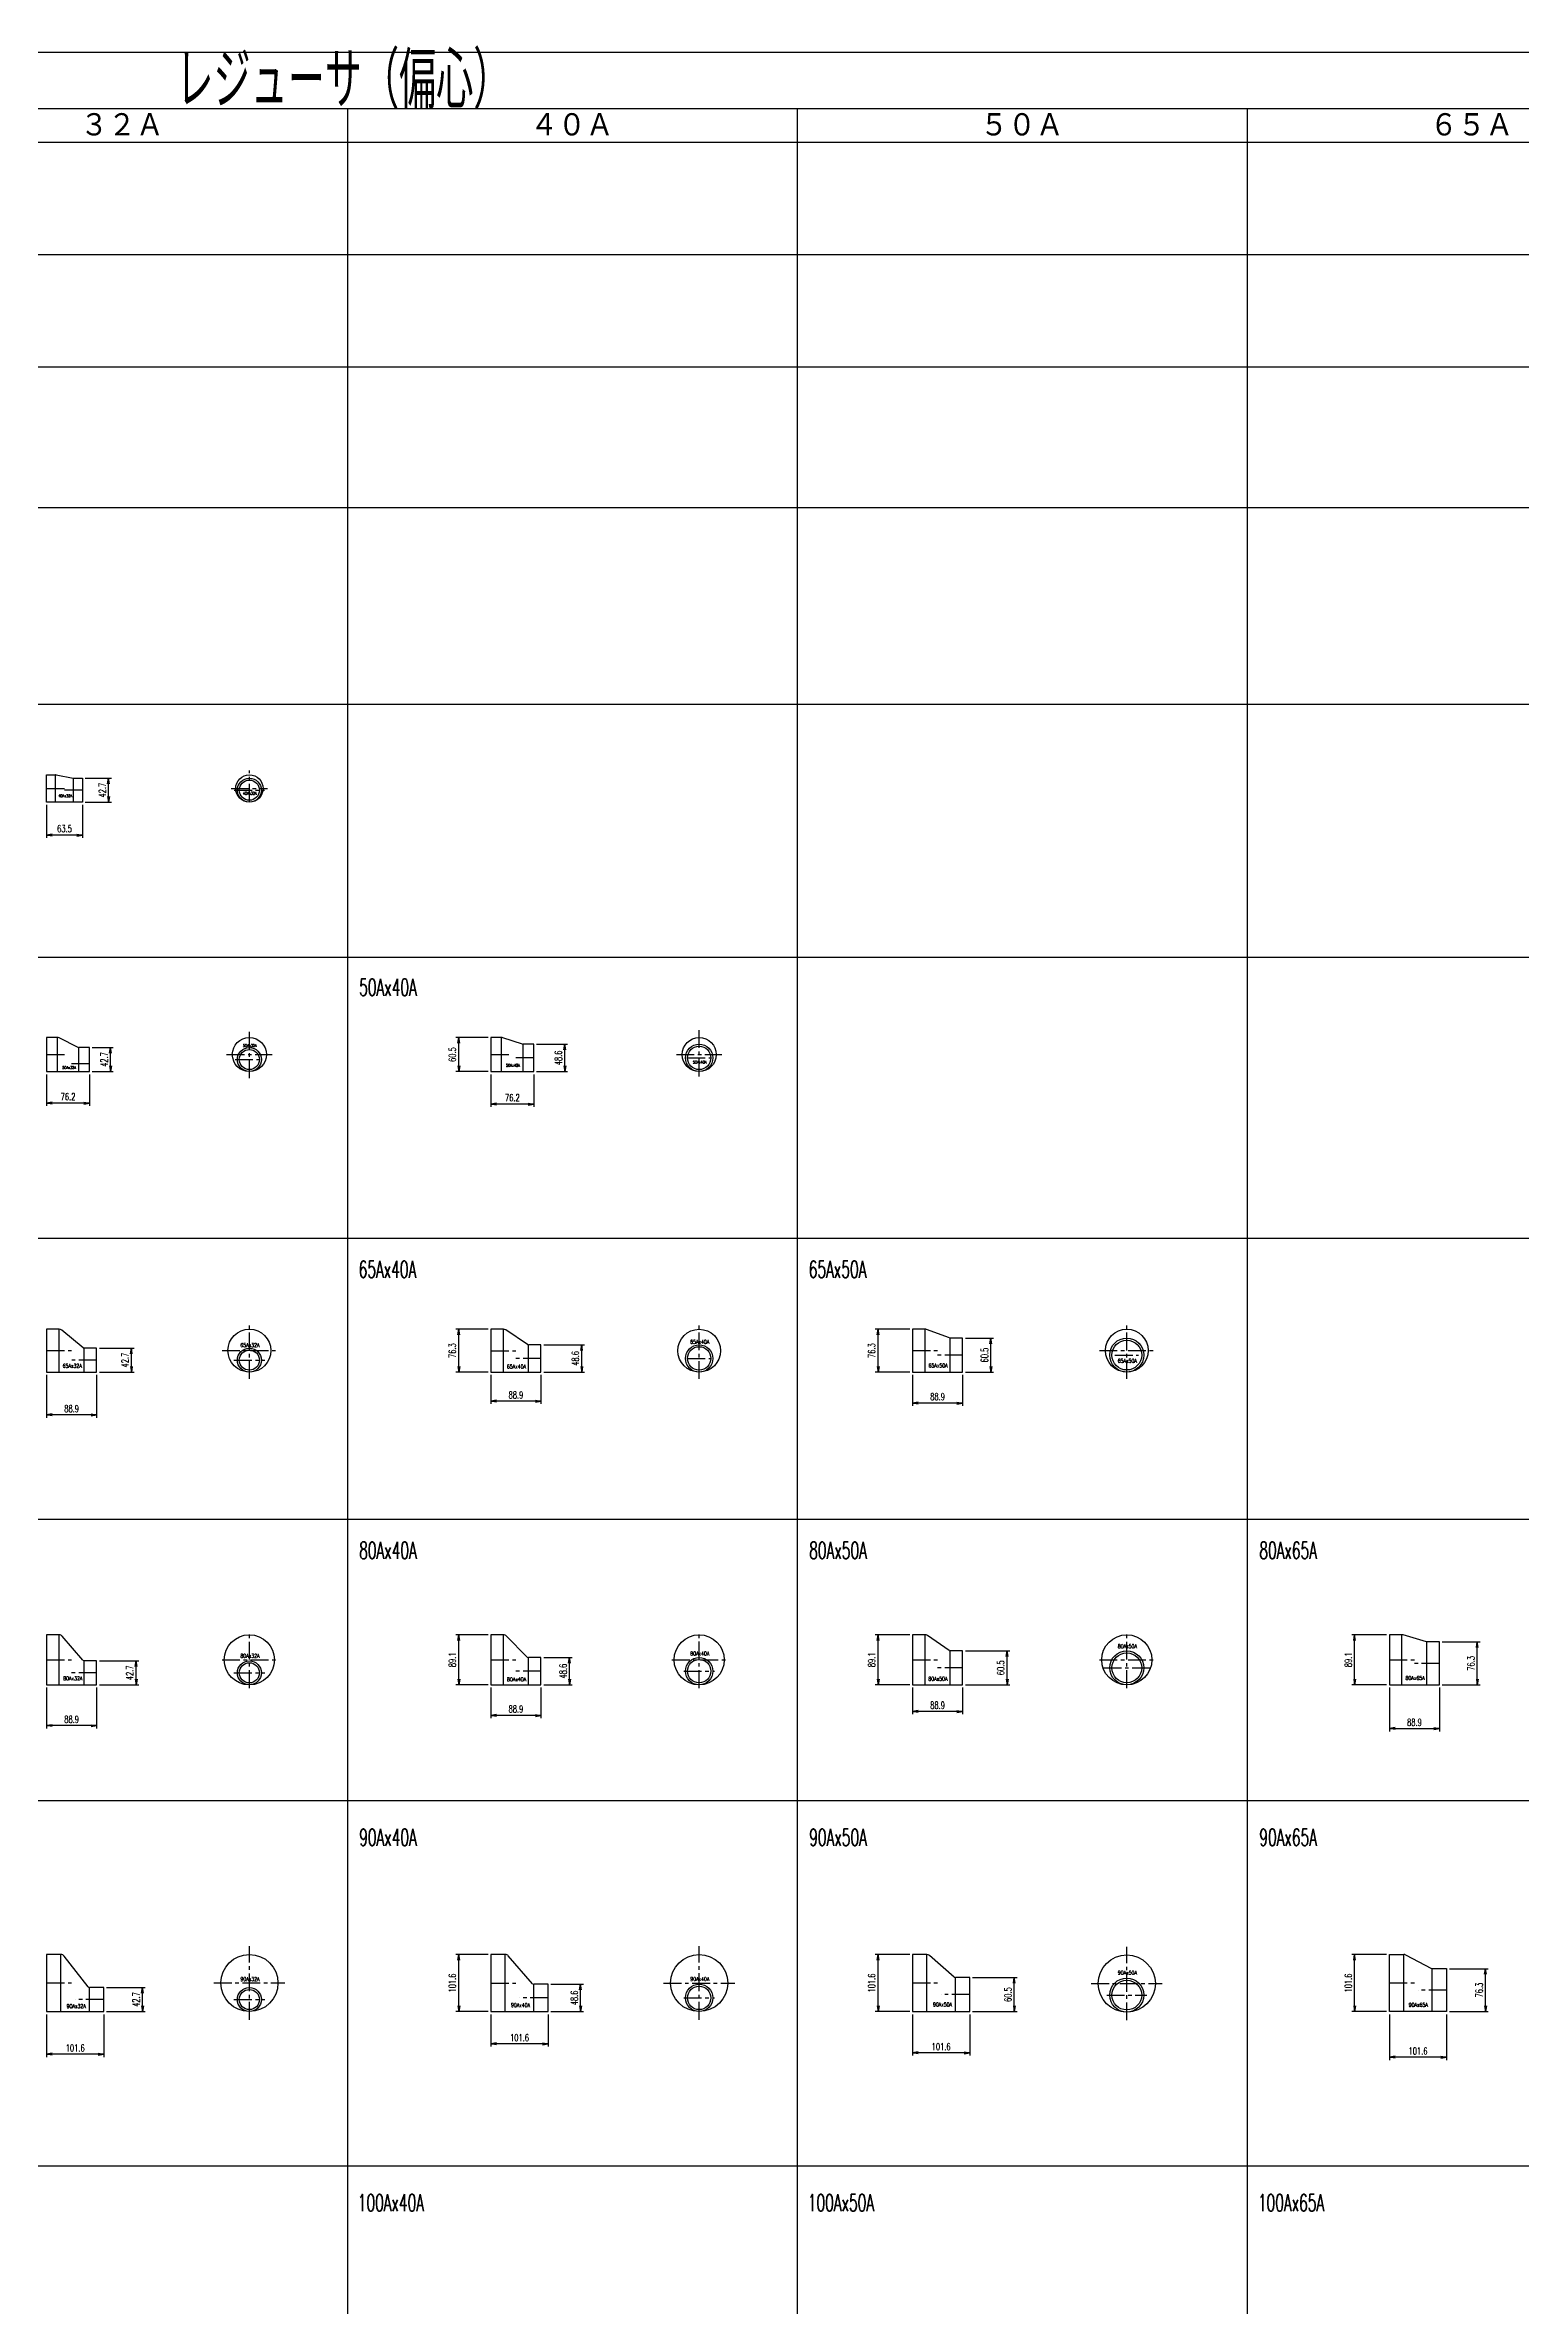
# Model space of a CAD drawing. Header units: millimetres. Extents: x 2090 to 42062, y -14812 to 2738.
# Drawn here: x 34325 to 36951, y -2203 to 1820 of the extents above; entities that cross this region are included whole.
import ezdxf

# ---------------------------------------------------------------- set-up
doc = ezdxf.new("R2010")
doc.units = ezdxf.units.MM
doc.linetypes.add('CENTER', pattern=[50.8, 31.75, -6.35, 6.35, -6.35])
for name, color, linetype in [('#配管（SUS)', 220, 'Continuous'), ('DIM', 1, 'Continuous'), ('skeleton', 7, 'Continuous')]:
    doc.layers.add(name, color=color, linetype=linetype)
doc.styles.add('kpk', font='romans.shx', dxfattribs={"width": 0.7, "bigfont": 'extfont2.shx'})
doc.styles.get("Standard").update_dxf_attribs({"font": 'romans.shx', "bigfont": 'extfont.shx'})

# ---------------------------------------------------------------- blocks, each defined once
blk = doc.blocks.new('_Open')
at = {"color": 0, "linetype": 'ByBlock', "lineweight": -2}
for p, q in [((-1, 0.17), (0, 0)), ((-1, -0.17), (0, 0)), ((0, 0), (-1, 0))]:
    blk.add_line(p, q, dxfattribs=at)
blk = doc.blocks.new('A$C0EF26D3A')
at = {"layer": '#配管（SUS)', "color": 0, "linetype": 'ByBlock'}
for p, q in [((-63.5, 27.2), (-47.6, 27.2)), ((-63.5, -21.4), (-63.5, 27.2)), ((-47.6, -21.4), (-47.6, 27.2)), ((-46.4, 27.1), (-16.5, 21.4)), ((-15.9, -21.4), (-15.9, 21.4)), ((-15.9, 21.4), (0, 21.4)), ((0, 21.4), (0, -21.4)), ((0, -21.4), (-63.5, -21.4))]:
    blk.add_line(p, q, dxfattribs=at)
at = {"layer": '#配管（SUS)', "color": 2, "linetype": 'CENTER'}
for p, q in [((-63.5, 3), (-31.8, 3)), ((0, 0), (-31.8, 0))]:
    blk.add_line(p, q, dxfattribs=at)
at = {"layer": '#配管（SUS)', "color": 0, "linetype": 'ByBlock'}
for centre, radius, start, end in [((-47.6, 20.7), 6.5, 79.1553, 90), ((-15.9, 24.3), 3, 259.1553, 270)]:
    blk.add_arc(centre, radius, start, end, dxfattribs=at)
at = {"layer": 'Defpoints', "color": 5, "width": 0.7}
blk.add_text('40Ax32A', height=5, dxfattribs=at).set_placement((-42.6, -12.5))
blk = doc.blocks.new('A$C4704428B')
at = {"layer": '#配管（SUS)', "color": 2, "linetype": 'CENTER'}
for p, q in [((-32.4, 3), (32.4, 3)), ((-27, 0), (27, 0)), ((0, -20.6), (0, 35.2))]:
    blk.add_line(p, q, dxfattribs=at)
at = {"layer": '#配管（SUS)', "color": 0, "linetype": 'ByBlock'}
for centre, radius in [((0, 3), 24.3), ((0, 0), 21.3), ((0, 0), 17.9)]:
    blk.add_circle(centre, radius, dxfattribs=at)
at = {"layer": 'Defpoints', "color": 5, "width": 0.7}
blk.add_text('40Ax32A', height=5, dxfattribs=at).set_placement((-11.4, -8.1))
blk = doc.blocks.new('A$C362521FC')
at = {"layer": '#配管（SUS)', "color": 0, "linetype": 'ByBlock'}
for p, q in [((-57.2, 46.9), (-76.2, 46.9)), ((-76.2, 46.9), (-76.2, -13.6)), ((-57.2, -13.6), (-57.2, 46.9)), ((-20.3, 29.4), (-54.2, 46.2)), ((-19, -13.6), (-19, 29.1)), ((0, 29.1), (-19, 29.1)), ((0, -13.6), (0, 29.1)), ((-76.2, -13.6), (0, -13.6))]:
    blk.add_line(p, q, dxfattribs=at)
at = {"layer": '#配管（SUS)', "color": 2, "linetype": 'CENTER'}
for p, q in [((-76.2, 16.7), (-38.1, 16.7)), ((0, 0), (-38.1, 0))]:
    blk.add_line(p, q, dxfattribs=at)
at = {"layer": '#配管（SUS)', "color": 0, "linetype": 'ByBlock'}
for centre, radius, start, end in [((-57.2, 40.1), 6.8, 63.6294, 90), ((-19, 32.1), 3, 243.6294, 270)]:
    blk.add_arc(centre, radius, start, end, dxfattribs=at)
at = {"layer": 'Defpoints', "color": 5, "width": 0.7}
blk.add_text('50Ax32A', height=5, dxfattribs=at).set_placement((-48.4, -9))
blk = doc.blocks.new('A$C256B1EBD')
at = {"layer": '#配管（SUS)', "color": 2, "linetype": 'CENTER'}
for p, q in [((0, -33), (0, 50.8)), ((-40.5, 8.9), (40.5, 8.9)), ((-25.3, 0), (25.3, 0))]:
    blk.add_line(p, q, dxfattribs=at)
at = {"layer": '#配管（SUS)', "color": 0, "linetype": 'ByBlock'}
for centre, radius in [((0, 8.9), 30.3), ((0, 0), 21.3), ((0, 0), 17.9)]:
    blk.add_circle(centre, radius, dxfattribs=at)
at = {"layer": 'Defpoints', "color": 5, "width": 0.7}
blk.add_text('50Ax32A', height=5, dxfattribs=at).set_placement((-11.4, 22.4))
blk = doc.blocks.new('A$C3D745CF8')
at = {"layer": '#配管（SUS)', "color": 0, "linetype": 'ByBlock'}
for p, q in [((-66.7, 55), (-88.9, 55)), ((-88.9, 55), (-88.9, -21.4)), ((-66.7, -21.4), (-66.7, 55)), ((-24.1, 22), (-62.1, 53.3)), ((-22.2, -21.4), (-22.2, 21.4)), ((0, 21.4), (-22.2, 21.4)), ((0, -21.4), (0, 21.4)), ((-88.9, -21.4), (0, -21.4))]:
    blk.add_line(p, q, dxfattribs=at)
at = {"layer": '#配管（SUS)', "color": 2, "linetype": 'CENTER'}
for p, q in [((-88.9, 16.8), (-44.4, 16.8)), ((0, 0), (-44.4, 0))]:
    blk.add_line(p, q, dxfattribs=at)
at = {"layer": '#配管（SUS)', "color": 0, "linetype": 'ByBlock'}
for centre, radius, start, end in [((-66.7, 47.7), 7.2, 50.5576, 90), ((-22.2, 24.4), 3, 230.5576, 270)]:
    blk.add_arc(centre, radius, start, end, dxfattribs=at)
at = {"layer": 'Defpoints', "color": 5, "width": 0.7}
blk.add_text('65Ax32A', height=7, dxfattribs=at).set_placement((-60.5, -13.7))
blk = doc.blocks.new('A$C0D29783C')
at = {"layer": '#配管（SUS)', "color": 2, "linetype": 'CENTER'}
for p, q in [((0, -33.5), (0, 67.1)), ((-48.6, 16.8), (48.6, 16.8)), ((-27.4, 0), (27.4, 0))]:
    blk.add_line(p, q, dxfattribs=at)
at = {"layer": '#配管（SUS)', "color": 0, "linetype": 'ByBlock'}
for centre, radius in [((0, 16.8), 38.1), ((0, 0), 21.3), ((0, 0), 17.9)]:
    blk.add_circle(centre, radius, dxfattribs=at)
at = {"layer": 'Defpoints', "color": 5, "width": 0.7}
blk.add_text('65Ax32A', height=7, dxfattribs=at).set_placement((-16.1, 23))
blk = doc.blocks.new('A$C1F384814')
at = {"layer": '#配管（SUS)', "color": 0, "linetype": 'ByBlock'}
for p, q in [((-66.7, 67.8), (-88.9, 67.8)), ((-88.9, 67.8), (-88.9, -21.4)), ((-66.7, -21.4), (-66.7, 67.8)), ((-24.5, 22.4), (-61.2, 65.2)), ((0, 21.3), (-22.2, 21.3)), ((-22.2, -21.4), (-22.2, 21.3)), ((0, -21.4), (0, 21.3)), ((-88.9, -21.4), (0, -21.4))]:
    blk.add_line(p, q, dxfattribs=at)
at = {"layer": '#配管（SUS)', "color": 2, "linetype": 'CENTER'}
for p, q in [((-88.9, 23.2), (-44.5, 23.2)), ((0, 0), (-44.5, 0))]:
    blk.add_line(p, q, dxfattribs=at)
at = {"layer": '#配管（SUS)', "color": 0, "linetype": 'ByBlock'}
for centre, radius, start, end in [((-66.7, 60.5), 7.2, 40.63, 90), ((-22.2, 24.4), 3, 220.63, 270)]:
    blk.add_arc(centre, radius, start, end, dxfattribs=at)
at = {"layer": 'Defpoints', "color": 5, "width": 0.7}
blk.add_text('80Ax32A', height=7, dxfattribs=at).set_placement((-59.4, -13.3))
blk = doc.blocks.new('A$C35394D2D')
at = {"layer": '#配管（SUS)', "color": 2, "linetype": 'CENTER'}
for p, q in [((0, -27.1), (0, 73.5)), ((-48.6, 23.2), (48.6, 23.2)), ((-27.4, 0), (27.4, 0))]:
    blk.add_line(p, q, dxfattribs=at)
at = {"layer": '#配管（SUS)', "color": 0, "linetype": 'ByBlock'}
for centre, radius in [((0, 23.2), 44.6), ((0, 0), 21.3), ((0, 0), 17.9)]:
    blk.add_circle(centre, radius, dxfattribs=at)
at = {"layer": 'Defpoints', "color": 5, "width": 0.7}
blk.add_text('80Ax32A', height=7, dxfattribs=at).set_placement((-15.9, 26.8))
blk = doc.blocks.new('A$C49726F5A')
at = {"layer": '#配管（SUS)', "color": 0, "linetype": 'ByBlock'}
for p, q in [((-76.2, 80.2), (-101.6, 80.2)), ((-101.6, 80.2), (-101.6, -21.4)), ((-76.2, -21.4), (-76.2, 80.2)), ((-27.8, 22.5), (-70.5, 77.5)), ((-25.4, -21.4), (-25.4, 21.4)), ((0, 21.4), (-25.4, 21.4)), ((0, -21.4), (0, 21.4)), ((-101.6, -21.4), (0, -21.4))]:
    blk.add_line(p, q, dxfattribs=at)
at = {"layer": '#配管（SUS)', "color": 2, "linetype": 'CENTER'}
for p, q in [((-101.6, 29.5), (-50.8, 29.5)), ((0, 0), (-50.8, 0))]:
    blk.add_line(p, q, dxfattribs=at)
at = {"layer": '#配管（SUS)', "color": 0, "linetype": 'ByBlock'}
for centre, radius, start, end in [((-76.2, 73.1), 7.2, 37.8751, 90), ((-25.4, 24.4), 3, 217.8751, 270)]:
    blk.add_arc(centre, radius, start, end, dxfattribs=at)
at = {"layer": 'Defpoints', "color": 5, "width": 0.7}
blk.add_text('90Ax32A', height=7, dxfattribs=at).set_placement((-66, -15.2))
blk = doc.blocks.new('A$C546B38EE')
at = {"layer": '#配管（SUS)', "color": 2, "linetype": 'CENTER'}
for p, q in [((0, -35.9), (0, 94.8)), ((-63.2, 29.5), (63.2, 29.5)), ((-27.4, 0), (27.4, 0))]:
    blk.add_line(p, q, dxfattribs=at)
at = {"layer": '#配管（SUS)', "color": 0, "linetype": 'ByBlock'}
for centre, radius in [((0, 29.5), 50.8), ((0, 0), 21.3), ((0, 0), 17.9)]:
    blk.add_circle(centre, radius, dxfattribs=at)
at = {"layer": 'Defpoints', "color": 5, "width": 0.7}
blk.add_text('90Ax32A', height=7, dxfattribs=at).set_placement((-15.9, 33))
blk = doc.blocks.new('A$C134D5FD0')
at = {"layer": '#配管（SUS)', "color": 0, "linetype": 'ByBlock'}
for p, q in [((-57.2, 36.2), (-76.2, 36.2)), ((-76.2, 36.2), (-76.2, -24.3)), ((-57.2, -24.3), (-57.2, 36.2)), ((-19.9, 24.4), (-55.1, 35.9)), ((-19, -24.3), (-19, 24.3)), ((0, 24.3), (-19, 24.3)), ((0, -24.3), (0, 24.3)), ((-76.2, -24.3), (0, -24.3))]:
    blk.add_line(p, q, dxfattribs=at)
at = {"layer": '#配管（SUS)', "color": 2, "linetype": 'CENTER'}
for p, q in [((-76.2, 5.9), (-38.1, 5.9)), ((0, 0), (-38.1, 0))]:
    blk.add_line(p, q, dxfattribs=at)
at = {"layer": '#配管（SUS)', "color": 0, "linetype": 'ByBlock'}
for centre, radius, start, end in [((-57.2, 29.4), 6.8, 72.0112, 90), ((-19, 27.3), 3, 252.0112, 270)]:
    blk.add_arc(centre, radius, start, end, dxfattribs=at)
at = {"layer": 'Defpoints', "color": 5, "width": 0.7}
blk.add_text('50Ax40A', height=5, dxfattribs=at).set_placement((-49.3, -15.8))
blk = doc.blocks.new('A$C32BF7712')
at = {"layer": '#配管（SUS)', "color": 2, "linetype": 'CENTER'}
for p, q in [((0, -33), (0, 50.8)), ((-40.5, 5.9), (40.5, 5.9)), ((-21.1, 0), (21.1, 0))]:
    blk.add_line(p, q, dxfattribs=at)
at = {"layer": '#配管（SUS)', "color": 0, "linetype": 'ByBlock'}
for centre, radius in [((0, 5.9), 30.3), ((0, 0), 24.3), ((0, 0), 20.8)]:
    blk.add_circle(centre, radius, dxfattribs=at)
at = {"layer": 'Defpoints', "color": 5, "width": 0.7}
blk.add_text('50Ax40A', height=5, dxfattribs=at).set_placement((-11.2, -10.1))
blk = doc.blocks.new('A$C13DD7805')
at = {"layer": '#配管（SUS)', "color": 0, "linetype": 'ByBlock'}
for p, q in [((-66.7, 52), (-88.9, 52)), ((-88.9, 52), (-88.9, -24.3)), ((-66.7, -24.3), (-66.7, 52)), ((-23.9, 24.8), (-62.7, 50.8)), ((-22.2, -24.3), (-22.2, 24.3)), ((0, 24.3), (-22.2, 24.3)), ((0, -24.3), (0, 24.3)), ((-88.9, -24.3), (0, -24.3))]:
    blk.add_line(p, q, dxfattribs=at)
at = {"layer": '#配管（SUS)', "color": 2, "linetype": 'CENTER'}
for p, q in [((-88.9, 13.8), (-44.5, 13.8)), ((0, 0), (-44.5, 0))]:
    blk.add_line(p, q, dxfattribs=at)
at = {"layer": '#配管（SUS)', "color": 0, "linetype": 'ByBlock'}
for centre, radius, start, end in [((-66.7, 44.8), 7.2, 56.2159, 90), ((-22.2, 27.3), 3, 236.2159, 270)]:
    blk.add_arc(centre, radius, start, end, dxfattribs=at)
at = {"layer": 'Defpoints', "color": 5, "width": 0.7}
blk.add_text('65Ax40A', height=7, dxfattribs=at).set_placement((-60.6, -18))
blk = doc.blocks.new('A$C4DF1050E')
at = {"layer": '#配管（SUS)', "color": 2, "linetype": 'CENTER'}
for p, q in [((0, -36.4), (0, 64.1)), ((-21.1, 0), (21.1, 0))]:
    blk.add_line(p, q, dxfattribs=at)
at = {"layer": '#配管（SUS)', "color": 0, "linetype": 'ByBlock'}
for centre, radius in [((0, 13.8), 38.1), ((0, 0), 24.3), ((0, 0), 20.8)]:
    blk.add_circle(centre, radius, dxfattribs=at)
at = {"layer": 'Defpoints', "color": 5, "width": 0.7}
blk.add_text('65Ax40A', height=7, dxfattribs=at).set_placement((-16.1, 26.1))
blk = doc.blocks.new('A$C1D217A27')
at = {"layer": '#配管（SUS)', "color": 0, "linetype": 'ByBlock'}
for p, q in [((-66.7, 64.8), (-88.9, 64.8)), ((-88.9, 64.8), (-88.9, -24.3)), ((-66.7, -24.3), (-66.7, 64.8)), ((-24.3, 25.2), (-61.6, 62.7)), ((-22.2, -24.3), (-22.2, 24.3)), ((0, 24.3), (-22.2, 24.3)), ((0, -24.3), (0, 24.3)), ((-88.9, -24.3), (0, -24.3))]:
    blk.add_line(p, q, dxfattribs=at)
at = {"layer": '#配管（SUS)', "color": 2, "linetype": 'CENTER'}
for p, q in [((-88.9, 20.2), (-44.5, 20.2)), ((0, 0), (-44.5, 0))]:
    blk.add_line(p, q, dxfattribs=at)
at = {"layer": '#配管（SUS)', "color": 0, "linetype": 'ByBlock'}
for centre, radius, start, end in [((-66.7, 57.6), 7.2, 44.8276, 90), ((-22.2, 27.3), 3, 224.8276, 270)]:
    blk.add_arc(centre, radius, start, end, dxfattribs=at)
at = {"layer": 'Defpoints', "color": 5, "width": 0.7}
blk.add_text('80Ax40A', height=7, dxfattribs=at).set_placement((-60.4, -18))
blk = doc.blocks.new('A$C78426EED')
at = {"layer": '#配管（SUS)', "color": 2, "linetype": 'CENTER'}
for p, q in [((0, -30), (0, 70.5)), ((-48.6, 20.2), (48.6, 20.2)), ((-27.4, 0), (27.4, 0))]:
    blk.add_line(p, q, dxfattribs=at)
at = {"layer": '#配管（SUS)', "color": 0, "linetype": 'ByBlock'}
for centre, radius in [((0, 20.2), 44.6), ((0, 0), 24.3), ((0, 0), 20.8)]:
    blk.add_circle(centre, radius, dxfattribs=at)
at = {"layer": 'Defpoints', "color": 5, "width": 0.7}
blk.add_text('80Ax40A', height=7, dxfattribs=at).set_placement((-15.9, 27.9))
blk = doc.blocks.new('A$C5EDC3372')
at = {"layer": '#配管（SUS)', "color": 0, "linetype": 'ByBlock'}
for p, q in [((-76.2, 77.3), (-101.6, 77.3)), ((-101.6, 77.3), (-101.6, -24.3)), ((-76.2, -24.3), (-76.2, 77.3)), ((-27.7, 25.3), (-70.8, 74.8)), ((-25.4, -24.3), (-25.4, 24.3)), ((0, 24.3), (-25.4, 24.3)), ((0, -24.3), (0, 24.3)), ((-101.6, -24.3), (0, -24.3))]:
    blk.add_line(p, q, dxfattribs=at)
at = {"layer": '#配管（SUS)', "color": 2, "linetype": 'CENTER'}
for p, q in [((-101.6, 26.5), (-50.8, 26.5)), ((0, 0), (-50.8, 0))]:
    blk.add_line(p, q, dxfattribs=at)
at = {"layer": '#配管（SUS)', "color": 0, "linetype": 'ByBlock'}
for centre, radius, start, end in [((-76.2, 70.1), 7.2, 41.0523, 90), ((-25.4, 27.3), 3, 221.0523, 270)]:
    blk.add_arc(centre, radius, start, end, dxfattribs=at)
at = {"layer": 'Defpoints', "color": 5, "width": 0.7}
blk.add_text('90Ax40A', height=7, dxfattribs=at).set_placement((-66.1, -16.2))
blk = doc.blocks.new('A$C178A00F5')
at = {"layer": '#配管（SUS)', "color": 2, "linetype": 'CENTER'}
for p, q in [((0, -65.3), (0, 65.3)), ((-63.2, 0), (63.2, 0)), ((-27.4, -26.5), (27.4, -26.5))]:
    blk.add_line(p, q, dxfattribs=at)
at = {"layer": '#配管（SUS)', "color": 0, "linetype": 'ByBlock'}
for centre, radius in [((0, 0), 50.8), ((0, -26.5), 24.3), ((0, -26.5), 20.8)]:
    blk.add_circle(centre, radius, dxfattribs=at)
at = {"layer": 'Defpoints', "color": 5, "width": 0.7}
blk.add_text('90Ax40A', height=7, dxfattribs=at).set_placement((-15.9, 3.6))
blk = doc.blocks.new('A$C21411DA7')
at = {"layer": '#配管（SUS)', "color": 0, "linetype": 'ByBlock'}
for p, q in [((-66.7, 46.1), (-88.9, 46.1)), ((-88.9, 46.1), (-88.9, -30.2)), ((-66.7, -30.2), (-66.7, 46.1)), ((-23.2, 30.4), (-64.2, 45.6)), ((0, 30.2), (-22.2, 30.2)), ((-22.2, -30.2), (-22.2, 30.2)), ((0, -30.2), (0, 30.2)), ((-88.9, -30.2), (0, -30.2))]:
    blk.add_line(p, q, dxfattribs=at)
at = {"layer": '#配管（SUS)', "color": 2, "linetype": 'CENTER'}
for p, q in [((-88.9, 7.9), (-44.5, 7.9)), ((0, 0), (-44.5, 0))]:
    blk.add_line(p, q, dxfattribs=at)
at = {"layer": '#配管（SUS)', "color": 0, "linetype": 'ByBlock'}
for centre, radius, start, end in [((-66.7, 38.8), 7.2, 69.6822, 90), ((-22.2, 33.2), 3, 249.6822, 270)]:
    blk.add_arc(centre, radius, start, end, dxfattribs=at)
at = {"layer": 'Defpoints', "color": 5, "width": 0.7}
blk.add_text('65Ax50A', height=7, dxfattribs=at).set_placement((-60.4, -22.1))
blk = doc.blocks.new('A$C74216398')
at = {"layer": '#配管（SUS)', "color": 2, "linetype": 'CENTER'}
for p, q in [((0, -42.4), (0, 58.2)), ((-48.6, 7.9), (48.6, 7.9)), ((-21.1, 0), (21.1, 0))]:
    blk.add_line(p, q, dxfattribs=at)
at = {"layer": '#配管（SUS)', "color": 0, "linetype": 'ByBlock'}
for centre, radius in [((0, 7.9), 38.1), ((0, 0), 30.3), ((0, 0), 26.5)]:
    blk.add_circle(centre, radius, dxfattribs=at)
at = {"layer": 'Defpoints', "color": 5, "width": 0.7}
blk.add_text('65Ax50A', height=7, dxfattribs=at).set_placement((-16.1, -13.7))
blk = doc.blocks.new('A$C44E801D2')
at = {"layer": '#配管（SUS)', "color": 0, "linetype": 'ByBlock'}
for p, q in [((-66.7, 58.9), (-88.9, 58.9)), ((-88.9, 58.9), (-88.9, -30.2)), ((-66.7, -30.2), (-66.7, 58.9)), ((-23.9, 30.8), (-62.6, 57.6)), ((-22.2, -30.2), (-22.2, 30.3)), ((0, 30.3), (-22.2, 30.3)), ((0, -30.2), (0, 30.3)), ((-88.9, -30.2), (0, -30.2))]:
    blk.add_line(p, q, dxfattribs=at)
at = {"layer": '#配管（SUS)', "color": 2, "linetype": 'CENTER'}
for p, q in [((-88.9, 14.3), (-44.5, 14.3)), ((0, 0), (-44.5, 0))]:
    blk.add_line(p, q, dxfattribs=at)
at = {"layer": '#配管（SUS)', "color": 0, "linetype": 'ByBlock'}
for centre, radius, start, end in [((-66.7, 51.6), 7.2, 55.3067, 90), ((-22.2, 33.3), 3, 235.3067, 270)]:
    blk.add_arc(centre, radius, start, end, dxfattribs=at)
at = {"layer": 'Defpoints', "color": 5, "width": 0.7}
blk.add_text('80Ax50A', height=7, dxfattribs=at).set_placement((-60.9, -22.9))
blk = doc.blocks.new('A$C03290570')
at = {"layer": '#配管（SUS)', "color": 2, "linetype": 'CENTER'}
for p, q in [((0, -36), (0, 64.6)), ((-48.6, 14.3), (48.6, 14.3)), ((-41.1, 0), (41.1, 0))]:
    blk.add_line(p, q, dxfattribs=at)
at = {"layer": '#配管（SUS)', "color": 0, "linetype": 'ByBlock'}
for centre, radius in [((0, 14.3), 44.6), ((0, 0), 30.3), ((0, 0), 26.5)]:
    blk.add_circle(centre, radius, dxfattribs=at)
at = {"layer": 'Defpoints', "color": 5, "width": 0.7}
blk.add_text('80Ax50A', height=7, dxfattribs=at).set_placement((-15.9, 34.9))
blk = doc.blocks.new('A$C0A6E0E6B')
at = {"layer": '#配管（SUS)', "color": 0, "linetype": 'ByBlock'}
for p, q in [((-76.2, 71.4), (-101.6, 71.4)), ((-101.6, 71.4), (-101.6, -30.2)), ((-76.2, -30.2), (-76.2, 71.4)), ((-27.4, 31), (-71.5, 69.6)), ((-25.4, -30.2), (-25.4, 30.2)), ((0, 30.2), (-25.4, 30.2)), ((0, -30.2), (0, 30.2)), ((-101.6, -30.2), (0, -30.2))]:
    blk.add_line(p, q, dxfattribs=at)
at = {"layer": '#配管（SUS)', "color": 2, "linetype": 'CENTER'}
for p, q in [((-101.6, 20.6), (-50.8, 20.6)), ((0, 0), (-50.8, 0))]:
    blk.add_line(p, q, dxfattribs=at)
at = {"layer": '#配管（SUS)', "color": 0, "linetype": 'ByBlock'}
for centre, radius, start, end in [((-76.2, 64.1), 7.2, 48.8115, 90), ((-25.4, 33.2), 3, 228.8115, 270)]:
    blk.add_arc(centre, radius, start, end, dxfattribs=at)
at = {"layer": 'Defpoints', "color": 5, "width": 0.7}
blk.add_text('90Ax50A', height=7, dxfattribs=at).set_placement((-65.4, -21.1))
blk = doc.blocks.new('A$C4F90157C')
at = {"layer": '#配管（SUS)', "color": 2, "linetype": 'CENTER'}
for p, q in [((0, -44.8), (0, 85.9)), ((-63.2, 20.5), (63.2, 20.5)), ((-35.6, 0), (35.6, 0))]:
    blk.add_line(p, q, dxfattribs=at)
at = {"layer": '#配管（SUS)', "color": 0, "linetype": 'ByBlock'}
for centre, radius in [((0, 20.5), 50.8), ((0, 0), 30.3), ((0, 0), 26.5)]:
    blk.add_circle(centre, radius, dxfattribs=at)
at = {"layer": 'Defpoints', "color": 5, "width": 0.7}
blk.add_text('90Ax50A', height=7, dxfattribs=at).set_placement((-15.9, 36.3))
blk = doc.blocks.new('A$C3C2D2566')
at = {"layer": '#配管（SUS)', "color": 0, "linetype": 'ByBlock'}
for p, q in [((-66.7, 51), (-88.9, 51)), ((-88.9, 51), (-88.9, -38.1)), ((-66.7, -38.1), (-66.7, 51)), ((-23.1, 38.3), (-64.6, 50.7)), ((-22.2, -38.1), (-22.2, 38.2)), ((0, 38.2), (-22.2, 38.2)), ((0, -38.1), (0, 38.2)), ((-88.9, -38.1), (0, -38.1))]:
    blk.add_line(p, q, dxfattribs=at)
at = {"layer": '#配管（SUS)', "color": 2, "linetype": 'CENTER'}
for p, q in [((-88.9, 6.4), (-44.5, 6.4)), ((0, 0), (-44.5, 0))]:
    blk.add_line(p, q, dxfattribs=at)
at = {"layer": '#配管（SUS)', "color": 0, "linetype": 'ByBlock'}
for centre, radius, start, end in [((-66.7, 43.7), 7.2, 73.4284, 90), ((-22.2, 41.1), 3, 253.4284, 270)]:
    blk.add_arc(centre, radius, start, end, dxfattribs=at)
at = {"layer": 'Defpoints', "color": 5, "width": 0.7}
blk.add_text('80Ax65A', height=7, dxfattribs=at).set_placement((-60.3, -29.5))
blk = doc.blocks.new('A$C2BE73B3D')
at = {"layer": '#配管（SUS)', "color": 0, "linetype": 'ByBlock'}
for p, q in [((-101.6, -38.1), (-101.6, 63.5)), ((-101.6, 63.5), (-76.2, 63.5)), ((-76.2, -38.1), (-76.2, 63.5)), ((-72.9, 62.6), (-26.8, 38.5)), ((-25.4, -38.1), (-25.4, 38.2)), ((-25.4, 38.2), (0, 38.2)), ((0, 38.2), (0, -38.1)), ((0, -38.1), (-101.6, -38.1))]:
    blk.add_line(p, q, dxfattribs=at)
at = {"layer": '#配管（SUS)', "color": 2, "linetype": 'CENTER'}
for p, q in [((-101.6, 12.7), (-50.8, 12.7)), ((0, 0), (-50.8, 0))]:
    blk.add_line(p, q, dxfattribs=at)
at = {"layer": '#配管（SUS)', "color": 0, "linetype": 'ByBlock'}
for centre, radius, start, end in [((-76.2, 56.2), 7.2, 62.3491, 90), ((-25.4, 41.2), 3, 242.3491, 270)]:
    blk.add_arc(centre, radius, start, end, dxfattribs=at)
at = {"layer": 'Defpoints', "color": 5, "width": 0.7}
blk.add_text('90Ax65A', height=7, dxfattribs=at).set_placement((-67.3, -29.7))

msp = doc.modelspace()

# ---------------------------------------------------------------- linework, layer by layer
at = {"layer": 'DIM', "color": 9}
for p, q in [((34395.887, 515.968), (34442.433, 515.968)), ((34437.433, 483.268), (34437.433, 505.968)), ((34327.387, 468.268), (34327.387, 409.764)), ((34390.887, 468.268), (34390.887, 409.764)), ((34395.887, 473.268), (34442.433, 473.268)), ((34380.887, 414.764), (34337.387, 414.764)), ((35112.526, 54.568), (35055.189, 54.568)), ((35060.189, 4.068), (35060.189, 44.568)), ((35198.726, 42.668), (35253.832, 42.668)), ((34408.587, 36.768), (34445.905, 36.768)), ((34440.905, 4.068), (34440.905, 26.768)), ((35248.832, 4.068), (35248.832, 32.668)), ((34327.387, -10.932), (34327.387, -66.965)), ((34408.587, -5.932), (34445.905, -5.932)), ((35112.526, -5.932), (35055.189, -5.932)), ((35117.526, -10.932), (35117.526, -68.902)), ((35193.726, -10.932), (35193.726, -68.902)), ((35198.726, -5.932), (35253.832, -5.932)), ((34393.587, -61.965), (34337.387, -61.965)), ((35183.726, -63.902), (35127.526, -63.902)), ((35112.526, -464.282), (35055.189, -464.282)), ((35060.189, -530.582), (35060.189, -474.282)), ((35862.22, -464.282), (35801.013, -464.282)), ((35806.013, -530.582), (35806.013, -474.282)), ((35961.12, -480.082), (36011.43, -480.082)), ((34421.287, -497.882), (34483.014, -497.882)), ((34478.014, -530.582), (34478.014, -507.882)), ((35211.426, -491.982), (35283.861, -491.982)), ((35278.861, -530.582), (35278.861, -501.982)), ((36006.43, -530.582), (36006.43, -490.082)), ((34327.387, -545.582), (34327.387, -621.781)), ((34416.287, -545.582), (34416.287, -621.781)), ((34421.287, -540.582), (34483.014, -540.582)), ((35112.526, -540.582), (35055.189, -540.582)), ((35117.526, -545.582), (35117.526, -597.35)), ((35206.426, -545.582), (35206.426, -597.35)), ((35211.426, -540.582), (35283.861, -540.582)), ((35862.22, -540.582), (35801.013, -540.582)), ((35867.22, -545.582), (35867.22, -600.813)), ((35956.12, -545.582), (35956.12, -600.813)), ((35961.12, -540.582), (36011.43, -540.582)), ((35196.426, -592.35), (35127.526, -592.35)), ((35946.12, -595.813), (35877.22, -595.813)), ((34406.287, -616.781), (34337.387, -616.781)), ((35112.526, -1007.882), (35055.189, -1007.882)), ((35060.189, -1086.982), (35060.189, -1017.882)), ((35862.22, -1007.882), (35801.013, -1007.882)), ((35806.013, -1086.982), (35806.013, -1017.882)), ((35961.12, -1036.482), (36040.275, -1036.482)), ((36710.296, -1007.882), (36648.376, -1007.882)), ((36653.376, -1086.982), (36653.376, -1017.882)), ((36809.196, -1020.682), (36876.515, -1020.682)), ((36871.515, -1086.982), (36871.515, -1030.682)), ((34421.287, -1054.282), (34491.42, -1054.282)), ((34486.42, -1086.982), (34486.42, -1064.282)), ((35211.426, -1048.382), (35262.143, -1048.382)), ((35257.143, -1086.982), (35257.143, -1058.382)), ((36035.275, -1086.982), (36035.275, -1046.482)), ((34327.387, -1101.982), (34327.387, -1174.576)), ((34416.287, -1101.982), (34416.287, -1174.576)), ((34421.287, -1096.982), (34491.42, -1096.982)), ((35112.526, -1096.982), (35055.189, -1096.982)), ((35117.526, -1101.982), (35117.526, -1156.441)), ((35206.426, -1101.982), (35206.426, -1156.441)), ((35211.426, -1096.982), (35262.143, -1096.982)), ((35862.22, -1096.982), (35801.013, -1096.982)), ((35867.22, -1101.982), (35867.22, -1149.401)), ((35956.12, -1101.982), (35956.12, -1149.401)), ((35961.12, -1096.982), (36040.275, -1096.982)), ((36710.296, -1096.982), (36648.376, -1096.982)), ((36715.296, -1101.982), (36715.296, -1179.746)), ((36804.196, -1101.982), (36804.196, -1179.746)), ((36809.196, -1096.982), (36876.515, -1096.982)), ((35196.426, -1151.441), (35127.526, -1151.441)), ((35946.12, -1144.401), (35877.22, -1144.401)), ((34406.287, -1169.576), (34337.387, -1169.576)), ((36725.296, -1174.746), (36794.196, -1174.746)), ((35112.526, -1576.632), (35055.189, -1576.632)), ((35060.189, -1668.232), (35060.189, -1586.632)), ((35862.22, -1576.632), (35801.013, -1576.632)), ((35806.013, -1668.232), (35806.013, -1586.632)), ((36710.296, -1576.632), (36648.376, -1576.632)), ((36653.376, -1668.232), (36653.376, -1586.632)), ((36821.896, -1601.932), (36891.09, -1601.932)), ((34433.987, -1635.532), (34502.801, -1635.532)), ((34497.801, -1668.232), (34497.801, -1645.532)), ((35224.126, -1629.632), (35281.884, -1629.632)), ((35276.884, -1668.232), (35276.884, -1639.632)), ((35973.82, -1617.732), (36053.154, -1617.732)), ((36048.154, -1668.232), (36048.154, -1627.732)), ((36886.09, -1668.232), (36886.09, -1611.932)), ((34327.387, -1683.232), (34327.387, -1759.089)), ((34428.987, -1683.232), (34428.987, -1759.089)), ((34433.987, -1678.232), (34502.801, -1678.232)), ((35112.526, -1678.232), (35055.189, -1678.232)), ((35117.526, -1683.232), (35117.526, -1740.623)), ((35219.126, -1683.232), (35219.126, -1740.623)), ((35224.126, -1678.232), (35281.884, -1678.232)), ((35862.22, -1678.232), (35801.013, -1678.232)), ((35867.22, -1683.232), (35867.22, -1756.665)), ((35968.82, -1683.232), (35968.82, -1756.665)), ((35973.82, -1678.232), (36053.154, -1678.232)), ((36710.296, -1678.232), (36648.376, -1678.232)), ((36715.296, -1683.232), (36715.296, -1764.523)), ((36816.896, -1683.232), (36816.896, -1764.523)), ((36821.896, -1678.232), (36891.09, -1678.232)), ((34418.987, -1754.089), (34337.387, -1754.089)), ((35209.126, -1735.623), (35127.526, -1735.623)), ((35958.82, -1751.665), (35877.22, -1751.665)), ((36806.896, -1759.523), (36725.296, -1759.523))]:
    msp.add_line(p, q, dxfattribs=at)
at = {"layer": 'skeleton'}
for p, q in [((21142.157, 1807.568), (42062.157, 1807.568)), ((31662.157, 1707.568), (42062.157, 1707.568)), ((31662.157, 1707.568), (42062.157, 1707.568)), ((34862.157, 1707.568), (34862.157, -6552.432)), ((35662.157, 1707.568), (35662.157, -6552.432)), ((36462.157, 1707.568), (36462.157, -6552.432)), ((21142.157, 1647.568), (42062.157, 1647.568)), ((21142.157, 1447.568), (42062.157, 1447.568)), ((21142.157, 1247.568), (42062.157, 1247.568)), ((21142.157, 997.568), (42062.157, 997.568)), ((21142.157, 647.568), (42062.157, 647.568)), ((21142.157, 197.568), (42062.157, 197.568)), ((21142.157, -302.432), (42062.157, -302.432)), ((21142.157, -802.432), (42062.157, -802.432)), ((21142.157, -1302.432), (42062.157, -1302.432)), ((21142.157, -1952.432), (42062.157, -1952.432))]:
    msp.add_line(p, q, dxfattribs=at)

# ---------------------------------------------------------------- block references
at = {"layer": '#配管（SUS)'}
for name, p in [('A$C4704428B', (34687.875, 494.618)), ('A$C0EF26D3A', (34390.887, 494.618)), ('A$C256B1EBD', (34687.875, 15.418)), ('A$C134D5FD0', (35193.726, 18.368)), ('A$C32BF7712', (35487.823, 18.368)), ('A$C3D745CF8', (34416.287, -519.232)), ('A$C0D29783C', (34687.875, -519.232)), ('A$C13DD7805', (35206.426, -516.282)), ('A$C4DF1050E', (35487.823, -516.282)), ('A$C21411DA7', (35956.12, -510.332)), ('A$C74216398', (36248.169, -510.332)), ('A$C35394D2D', (34687.875, -1075.632)), ('A$C78426EED', (35487.823, -1072.682)), ('A$C03290570', (36248.169, -1066.732)), ('A$C1F384814', (34416.287, -1075.632)), ('A$C1D217A27', (35206.426, -1072.682)), ('A$C44E801D2', (35956.12, -1066.732)), ('A$C3C2D2566', (36804.196, -1058.832)), ('A$C546B38EE', (34687.875, -1656.882)), ('A$C178A00F5', (35487.823, -1627.432)), ('A$C4F90157C', (36248.169, -1648.852)), ('A$C49726F5A', (34428.987, -1656.882)), ('A$C5EDC3372', (35219.126, -1653.932)), ('A$C0A6E0E6B', (35968.82, -1647.982)), ('A$C2BE73B3D', (36816.896, -1640.082))]:
    msp.add_blockref(name, p, dxfattribs=at)
at = {"layer": 'DIM', "color": 9, "linetype": 'ByBlock', "xscale": 10, "yscale": 10, "zscale": 10}
for p, rotation in [((34437.433, 515.968), 90), ((34437.433, 473.268), 270), ((34327.387, 414.764), 180), ((35060.189, 54.568), 90), ((35248.832, 42.668), 90), ((34440.905, 36.768), 90), ((34440.905, -5.932), 270), ((35060.189, -5.932), 270), ((35248.832, -5.932), 270), ((34327.387, -61.965), 180), ((35117.526, -63.902), 180), ((35060.189, -464.282), 90), ((35806.013, -464.282), 90), ((36006.43, -480.082), 90), ((34478.014, -497.882), 90), ((35278.861, -491.982), 90), ((34478.014, -540.582), 270), ((35060.189, -540.582), 270), ((35278.861, -540.582), 270), ((35806.013, -540.582), 270), ((36006.43, -540.582), 270), ((35117.526, -592.35), 180), ((35867.22, -595.813), 180), ((34327.387, -616.781), 180), ((35060.189, -1007.882), 90), ((35806.013, -1007.882), 90), ((36035.275, -1036.482), 90), ((36653.376, -1007.882), 90), ((36871.515, -1020.682), 90), ((34486.42, -1054.282), 90), ((35257.143, -1048.382), 90), ((34486.42, -1096.982), 270), ((35060.189, -1096.982), 270), ((35257.143, -1096.982), 270), ((35806.013, -1096.982), 270), ((36035.275, -1096.982), 270), ((36653.376, -1096.982), 270), ((36871.515, -1096.982), 270), ((35117.526, -1151.441), 180), ((35867.22, -1144.401), 180), ((34327.387, -1169.576), 180), ((36715.296, -1174.746), 180), ((35060.189, -1576.632), 90), ((35806.013, -1576.632), 90), ((36653.376, -1576.632), 90), ((36886.09, -1601.932), 90), ((34497.801, -1635.532), 90), ((35276.884, -1629.632), 90), ((36048.154, -1617.732), 90), ((34497.801, -1678.232), 270), ((35060.189, -1678.232), 270), ((35276.884, -1678.232), 270), ((35806.013, -1678.232), 270), ((36048.154, -1678.232), 270), ((36653.376, -1678.232), 270), ((36886.09, -1678.232), 270), ((34327.387, -1754.089), 180), ((35117.526, -1735.623), 180), ((35867.22, -1751.665), 180), ((36715.296, -1759.523), 180)]:
    msp.add_blockref('_Open', p, dxfattribs=dict(at, rotation=rotation))
for p in [(34390.887, 414.764), (34403.587, -61.965), (35193.726, -63.902), (35206.426, -592.35), (35956.12, -595.813), (34416.287, -616.781), (35206.426, -1151.441), (35956.12, -1144.401), (34416.287, -1169.576), (36804.196, -1174.746), (34428.987, -1754.089), (35219.126, -1735.623), (35968.82, -1751.665), (36816.896, -1759.523)]:
    msp.add_blockref('_Open', p, dxfattribs=at)

# ---------------------------------------------------------------- texts
at = {"color": 71, "width": 0.6}
for s, p in [('50Ax40A', (34883.143, 129.012)), ('65Ax40A', (34882.286, -372.738)), ('65Ax50A', (35682.632, -372.738)), ('80Ax40A', (34883.143, -872.738)), ('80Ax50A', (35683.489, -872.738)), ('80Ax65A', (36483.95, -872.738)), ('90Ax40A', (34883.143, -1383.298)), ('90Ax50A', (35683.489, -1383.298)), ('90Ax65A', (36483.95, -1383.298)), ('100Ax40A', (34880.571, -2033.298)), ('100Ax50A', (35680.917, -2033.298)), ('100Ax65A', (36481.379, -2033.298))]:
    msp.add_text(s, height=30, dxfattribs=at).set_placement(p)
at = {"layer": 'skeleton', "width": 0.6}
msp.add_text('レジューサ（偏心）', height=100, dxfattribs=at).set_placement((34558.157, 1707.568))
at = {"layer": 'skeleton'}
for s, p in [('３２Ａ', (34387.209, 1655.068)), ('４０Ａ', (35187.157, 1655.068)), ('５０Ａ', (35987.503, 1655.068)), ('６５Ａ', (36787.157, 1655.068))]:
    msp.add_text(s, height=45, dxfattribs=at).set_placement(p)

# ---------------------------------------------------------------- next in the draw order: texts
at = {"layer": 'DIM', "color": 4, "linetype": 'ByBlock', "char_height": 12.5, "attachment_point": 5, "rotation": 90, "style": 'kpk', "bg_fill": 3, "box_fill_scale": 1.1, "bg_fill_color": 256, "bg_fill_true_color": 13158600, "bg_fill_transparency": 0}
for s, insert in [('42.7', (34426.183, 494.618)), ('42.7', (34429.655, 15.418)), ('60.5', (35048.939, 24.318)), ('48.6', (35237.582, 18.368)), ('42.7', (34466.764, -519.232)), ('76.3', (35048.939, -502.432)), ('48.6', (35267.611, -516.282)), ('76.3', (35794.763, -502.432)), ('60.5', (35995.18, -510.332)), ('89.1', (35048.939, -1052.432)), ('89.1', (35794.763, -1052.432)), ('89.1', (36642.126, -1052.432)), ('76.3', (36860.265, -1058.832)), ('42.7', (34475.17, -1075.632)), ('48.6', (35245.893, -1072.682)), ('60.5', (36024.025, -1066.732)), ('42.7', (34486.551, -1656.882)), ('101.6', (35048.939, -1627.432)), ('48.6', (35265.634, -1653.932)), ('101.6', (35794.763, -1627.432)), ('60.5', (36036.904, -1647.982)), ('101.6', (36642.126, -1627.432)), ('76.3', (36874.84, -1640.082))]:
    msp.add_mtext(s, dxfattribs=dict(at, insert=insert))
at = {"layer": 'DIM', "color": 4, "linetype": 'ByBlock', "char_height": 12.5, "attachment_point": 5, "style": 'kpk', "bg_fill": 3, "box_fill_scale": 1.1, "bg_fill_color": 256, "bg_fill_true_color": 13158600, "bg_fill_transparency": 0}
for s, insert in [('63.5', (34359.137, 426.014)), ('76.2', (34365.487, -50.715)), ('76.2', (35155.626, -52.652)), ('88.9', (34371.837, -605.531)), ('88.9', (35161.976, -581.1)), ('88.9', (35911.67, -584.563)), ('88.9', (35911.67, -1133.151)), ('88.9', (34371.837, -1158.326)), ('88.9', (35161.976, -1140.191)), ('88.9', (36759.746, -1163.496)), ('101.6', (35168.326, -1724.373)), ('101.6', (34378.187, -1742.839)), ('101.6', (35918.02, -1740.415)), ('101.6', (36766.096, -1748.273))]:
    msp.add_mtext(s, dxfattribs=dict(at, insert=insert))

# ---------------------------------------------------------------- next in the draw order: linework, layer by layer
at = {"layer": 'DIM', "color": 9}
msp.add_line((34403.587, -10.932), (34403.587, -66.965), dxfattribs=at)

# ---------------------------------------------------------------- next in the draw order: block references
at = {"layer": '#配管（SUS)'}
msp.add_blockref('A$C362521FC', (34403.587, 7.668), dxfattribs=at)

doc.saveas('drawing.dxf')
